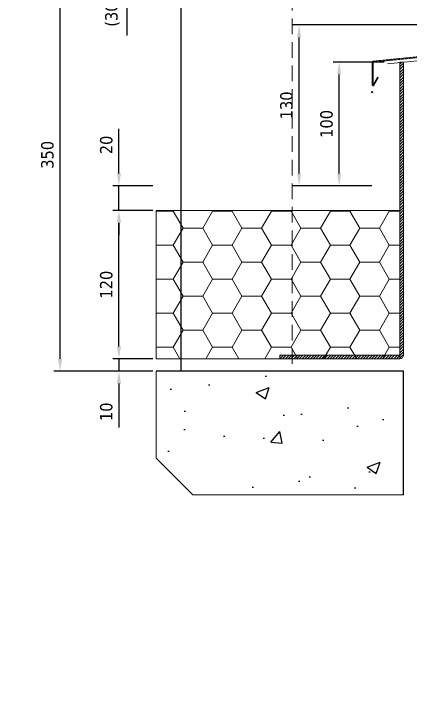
# Model space of a CAD drawing. Header units: millimetres. Extents: x -20000 to 230000, y -17405 to 25402.
# Drawn here: x 124613 to 124934, y -5254 to -4687 of the extents above; entities that cross this region are included whole.
import ezdxf

# ---------------------------------------------------------------- set-up
doc = ezdxf.new("R2010")
doc.units = ezdxf.units.MM
doc.header["$PDMODE"] = 35
doc.header["$PDSIZE"] = 0.5
doc.linetypes.add('CACHE', pattern=[9.524999999999999, 6.35, -3.175])
doc.layers.get('0').update_dxf_attribs({"lineweight": 13})
doc.layers.get('Defpoints').update_dxf_attribs({"true_color": 0xc2a584})
doc.layers.add('0 - Invisible', color=43, linetype='Continuous', lineweight=0, plot=False)
for name, color, linetype, lineweight in [('1 - Acier', 160, 'Continuous', 13), ('1 - Aluminium', 150, 'Continuous', 13), ('1 - BETON', 251, 'Continuous', 25), ('1 - Cotation', 32, 'Continuous', 13), ('1 - INTERROMPU', 253, 'CACHE', 13), ('1 - Isolant', 132, 'Continuous', 13)]:
    doc.layers.add(name, color=color, linetype=linetype, lineweight=lineweight)
doc.styles.add('Texte Poralu', font='tahomabd.ttf')
doc.dimstyles.new('30 - 1000', dxfattribs={"dimtxt": 10, "dimasz": 10, "dimexe": 5, "dimexo": 2.5, "dimgap": 5, "dimtad": 1, "dimdec": 1, "dimtxsty": 'Texte Poralu', "dimcen": 5, "dimazin": 0, "dimtfac": 1, "dimtdec": 1, "dimtmove": 0, "dimatfit": 3, "dimfxl": 1, "dimarcsym": 0})

# ---------------------------------------------------------------- blocks, each defined once
blk = doc.blocks.new('*D1072')
at = {"layer": 'Defpoints', "color": 0, "lineweight": -2, "transparency": 16777216}
blk.add_line((124840.0000000001, -3795.668358777185), (124875.9922766959, -3795.668358777185), dxfattribs=at)
at = {"layer": 'Defpoints', "color": 0, "transparency": 16777216}
for p in [(124837.5000000001, -3795.668358777185), (124837.5000000002, -3795.668358777185), (120000, -6005.668358777197)]:
    blk.add_point(p, dxfattribs=at)
at = {"layer": 'Defpoints', "color": 0, "transparency": 16777216, "insert": (124859.2461383481, -3785.463523317145), "char_height": 10, "attachment_point": 5, "style": 'Texte Poralu'}
blk.add_mtext('2210', dxfattribs=at)
blk = doc.blocks.new('*D1073')
at = {"layer": 'Defpoints', "color": 0, "lineweight": -2, "transparency": 16777216}
blk.add_line((125020.0000000001, -3615.668358777184), (125055.9922766959, -3615.668358777184), dxfattribs=at)
at = {"layer": 'Defpoints', "color": 0, "transparency": 16777216}
for p in [(125017.5000000001, -3615.668358777184), (125017.5000000002, -3615.668358777184), (120000, -6005.668358777197)]:
    blk.add_point(p, dxfattribs=at)
at = {"layer": 'Defpoints', "color": 0, "transparency": 16777216, "insert": (125039.2461383481, -3605.460165358783), "char_height": 10, "attachment_point": 5, "style": 'Texte Poralu'}
blk.add_mtext('2390', dxfattribs=at)
blk = doc.blocks.new('*D1074')
at = {"layer": 'Defpoints', "color": 0, "lineweight": -2, "transparency": 16777216}
blk.add_line((125420.0000000001, -3505.6683587772), (125455.9922766959, -3505.6683587772), dxfattribs=at)
at = {"layer": 'Defpoints', "color": 0, "transparency": 16777216}
for p in [(125417.5000000001, -3505.6683587772), (125417.5000000001, -3505.6683587772), (120000, -6005.668358777197)]:
    blk.add_point(p, dxfattribs=at)
at = {"layer": 'Defpoints', "color": 0, "transparency": 16777216, "insert": (125439.246138348, -3495.463523317159), "char_height": 10, "attachment_point": 5, "style": 'Texte Poralu'}
blk.add_mtext('2500', dxfattribs=at)
blk = doc.blocks.new('*D1075')
at = {"layer": 'Defpoints', "color": 0, "lineweight": -2, "transparency": 16777216}
blk.add_line((124750.0000000001, -3805.668358777185), (124785.9922766962, -3805.668358777185), dxfattribs=at)
at = {"layer": 'Defpoints', "color": 0, "transparency": 16777216}
for p in [(124747.5000000001, -3805.668358777185), (124747.5000000005, -3805.668358777185), (120000, -6005.668358777197)]:
    blk.add_point(p, dxfattribs=at)
at = {"layer": 'Defpoints', "color": 0, "transparency": 16777216, "insert": (124769.2461383483, -3795.463523317145), "char_height": 10, "attachment_point": 5, "style": 'Texte Poralu'}
blk.add_mtext('2200', dxfattribs=at)
blk = doc.blocks.new('*U1620')
at = {"layer": '1 - BETON'}
h = blk.add_hatch(dxfattribs=at)
h.set_pattern_fill('CONCRETE', color=256, scale=15, style=0, pattern_type=2)
h.set_pattern_definition([(49.99999999999999, (131.0153848707041, 102.7647629763065), (107.589027390113, -9.412820247389266), [11.25, -123.75]), (355, (131.0153848707041, 102.7647629763065), (-20.81270004195, 112.8288200550018), [9, -99]), (100.4514, (139.9811368707041, 101.9803619763065), (86.77640725710323, 103.415931309143), [9.5610285, -105.1713168]), (46.18420000000002, (131.0153848707041, 132.7647629763064), (160.0861572938467, -24.82785214935271), [16.87499999999987, -185.624999999999]), (96.6356, (144.3558966207041, 130.6957669263064), (140.1994058323055, 146.1176806350663), [14.3415432, -157.75695]), (351.1842, (131.0153848707041, 132.7647629763064), (140.1992917700441, 146.1177901387987), [13.5, -148.5]), (21, (146.0153848707041, 125.2647629763065), (89.53605781776925, -60.39283359980082), [11.25, -123.75]), (326.0000000000001, (146.0153848707041, 125.2647629763065), (36.49729978823726, 108.772506757028), [9, -99]), (71.4514, (153.4767198207041, 120.2320220763064), (126.0333942872235, 48.37957450649286), [9.5610285, -105.1713168]), (37.50000000000001, (131.0153848707041, 102.7647629763065), (1.8239782975936, 49.93407807469672), [0, -97.8, 0, -100.5, 0, -99.375]), (7.499999999999999, (131.0153848707041, 102.7647629763065), (39.46043061632229, 59.16175678235403), [0, -57.3, 0, -95.55, 0, -37.875]), (327.5, (97.5653848707041, 102.7647629763065), (80.07336542586135, -3.383230760156963), [0, -37.5, 0, -117, 0, -155.25]), (317.5, (82.5653848707041, 102.7647629763065), (87.47792540135794, 15.01574734984766), [0, -48.75, 0, -77.69999999999999, 0, -110.25])])
h.paths.add_polyline_path([(-200, 4.466427228067005e-13), (-200, -70.23523702369309), (-170.2352370236904, -99.99999999999999), (-2.841614285404423e-14, -100), (6.123233995736766e-17, -1.243449787580175e-14)])
at = {"layer": '0 - Invisible'}
blk.add_lwpolyline([(-200, 4.466427228067005e-13), (-200, -70.23523702369309), (-170.2352370236904, -99.99999999999999), (-2.841614285404423e-14, -100)], dxfattribs=at)
at = {"layer": '1 - BETON'}
blk.add_lwpolyline([(-2.841614285404423e-14, -100), (0, 0), (6.123233995736766e-17, -1.243449787580175e-14), (6.123233995736766e-17, -1.243449787580175e-14), (-200.0000000000022, -1.243449787580175e-14), (-200.0000000000004, 4.405364961712621e-13), (-200, 4.466427228067005e-13)], dxfattribs=at)
blk = doc.blocks.new('*U1524')
at = {"layer": '1 - Acier'}
h = blk.add_hatch(dxfattribs=at)
h.set_pattern_fill('ANSI31', color=256, scale=0.5, style=0)
h.set_pattern_definition([(45, (-46221.96198440698, -3069.638154843502), (-1.122532015133644, 1.122532015133644), [])])
edge = h.paths.add_edge_path()
edge.add_line((2.946821834964233e-14, -240), (3.000000000000012, -240))
edge.add_line((3.000000000000012, -240), (3, -3))
edge.add_line((3, -3), (100, -3))
edge.add_line((100, -3), (100, 0))
edge.add_line((100, 0), (3, 0))
edge.add_arc((3, -3), 3, 90, 180)
edge.add_line((0, -3), (2.946821834964233e-14, -240))
blk.add_lwpolyline([(2.946821834964233e-14, -240), (3.000000000000012, -240), (3, -3), (100, -3), (100, 0), (3, 0, 0.414213562373095), (0, -3)], format="xyb", close=True, dxfattribs=at)
blk = doc.blocks.new('*U1525')
at = {"layer": '1 - Isolant'}
h = blk.add_hatch(dxfattribs=at)
h.set_pattern_fill('HONEY', color=256, scale=5, style=0)
h.set_pattern_definition([(0, (-147.2451239499205, 19.99999999999997), (23.8125, 13.748153225), [15.875, -31.75]), (120, (-147.2451239499205, 19.99999999999997), (-23.81249994797095, 13.74815331511695), [15.87499999999998, -31.74999999999997]), (59.99999999999999, (-147.2451239499205, 19.99999999999997), (5.202904551637744e-08, 27.49630654011694), [-31.75, 15.875])])
h.paths.add_polyline_path([(-197.1225619749603, 120), (-197.1225619749603, 2.60480097161674e-14), (0, 0), (-0.1225619749602629, 120)])
at = {"layer": '0 - Invisible'}
blk.add_lwpolyline([(-197.1225619749603, 120), (-197.1225619749603, 2.60480097161674e-14)], dxfattribs=at)
at = {"layer": '1 - Isolant'}
blk.add_lwpolyline([(-197.1225619749603, 2.60480097161674e-14), (0, 0), (-0.1225619749602629, 120), (-197.1225619749603, 120)], dxfattribs=at)
blk = doc.blocks.new('*U1528')
at = {"layer": '1 - Aluminium'}
h = blk.add_hatch(dxfattribs=at)
h.set_pattern_fill('ANSI32', color=256, scale=0.5, angle=90, style=0)
h.set_pattern_definition([(135, (14.25742574222389, 5.425742574220397), (-3.367596045400933, -3.367596045400933), []), (135, (14.25742574222389, 7.670807574220397), (-3.367596045400933, -3.367596045400933), [])])
edge = h.paths.add_edge_path()
edge.add_line((-1.499999999999998, 53.99999999999818), (-1.5, 6.382419153728577))
edge.add_line((-1.5, 6.382419153728577), (-109.3918298363048, -4.406763829901756))
edge.add_arc((-109.2425742577733, -5.899319615216778), 1.500000000000035, 95.7105931374983, 179.9999999999986)
edge.add_line((-110.7425742577733, -5.89931961521674), (-110.7425742577761, -43.04183827204905))
edge.add_arc((-109.2425742577761, -43.04183827204904), 1.500000000000014, 180.0000000000003, 330.0000000000001)
edge.add_line((-107.9435361520995, -43.79183827204905), (-100.7425742577761, -31.31940640771361))
edge.add_line((-100.7425742577761, -31.31940640771361), (-102.0416123634527, -30.56940640771361))
edge.add_line((-102.0416123634527, -30.56940640771361), (-109.2425742577761, -43.04183827204905))
edge.add_line((-109.2425742577761, -43.04183827204905), (-109.2425742577733, -5.899319615216889))
edge.add_line((-109.2425742577733, -5.899319615216889), (-1.350744421468505, 4.889863368413593))
edge.add_arc((-1.5, 6.382419153728577), 1.5, 275.7105931374996, 360)
edge.add_line((2.220446049250313e-16, 6.382419153728577), (1.469576158976712e-15, 53.99999999999818))
edge.add_line((1.469576158976712e-15, 53.99999999999818), (-1.499999999999998, 53.99999999999818))
at = {"layer": '0 - Invisible'}
blk.add_lwpolyline([(0, 0), (-85.7425742577733, -8.574257425777333)], dxfattribs=at)
blk.add_point((-110.7425742577761, -54.54183827204906), dxfattribs=at)
at = {"layer": '1 - Aluminium'}
blk.add_lwpolyline([(-1.499999999999998, 53.99999999999818), (-1.5, 6.382419153728577), (-109.3918298363048, -4.406763829901756, 0.3853135861201776), (-110.7425742577733, -5.89931961521674), (-110.7425742577761, -43.04183827204905, 0.7673269879789602), (-107.9435361520995, -43.79183827204905), (-100.7425742577761, -31.31940640771361), (-102.0416123634527, -30.56940640771361), (-109.2425742577761, -43.04183827204905), (-109.2425742577733, -5.899319615216889), (-1.350744421468502, 4.889863368413593, 0.3853135861201796), (2.220446049250313e-16, 6.382419153728577), (1.469576158976712e-15, 53.99999999999818)], format="xyb", close=True, dxfattribs=at)
blk = doc.blocks.new('*D1529')
at = {"layer": '1 - Cotation', "color": 0, "lineweight": -2, "transparency": 16777216}
for p, q in [((124718, -4626.267790660675), (124698.9375, -4626.267790660675)), ((124703.9375, -4636.267790660675), (124703.9375, -4646.267790660675)), ((124718, -4656.267790660675), (124698.9375, -4656.267790660675)), ((124703.9375, -4656.267790660675), (124703.9375, -4704.790288981696))]:
    blk.add_line(p, q, dxfattribs=at)
at = {"layer": '1 - Cotation', "color": 0, "transparency": 16777216}
for points in [[(124702.2708333334, -4636.267790660675), (124705.6041666667, -4636.267790660675), (124703.9375, -4626.267790660675)], [(124702.2708333334, -4646.267790660675), (124705.6041666667, -4646.267790660675), (124703.9375, -4656.267790660675)]]:
    blk.add_solid(points, dxfattribs=at)
at = {"layer": 'Defpoints', "color": 0, "transparency": 16777216}
for p in [(124720.5, -4626.267790660675), (124703.9375, -4656.267790660675), (124720.5, -4656.267790660675)]:
    blk.add_point(p, dxfattribs=at)
at = {"layer": '1 - Cotation', "color": 0, "transparency": 16777216, "insert": (124692.329037945, -4685.529039821165), "char_height": 10, "attachment_point": 5, "rotation": 90, "style": 'Texte Poralu'}
blk.add_mtext('(30)', dxfattribs=at)
blk = doc.blocks.new('*D1534')
at = {"layer": '1 - Cotation', "color": 0, "lineweight": -2, "transparency": 16777216}
for p, q in [((124718, -4626.267790660675), (124644.9354832653, -4626.267790660675)), ((124649.9354832653, -4966.267790660657), (124649.9354832653, -4636.267790660675)), ((124724.9999999999, -4976.267790660657), (124644.9354832653, -4976.267790660657))]:
    blk.add_line(p, q, dxfattribs=at)
at = {"layer": '1 - Cotation', "color": 0, "transparency": 16777216}
for points in [[(124648.2688165986, -4636.267790660675), (124651.602149932, -4636.267790660675), (124649.9354832653, -4626.267790660675)], [(124648.2688165986, -4966.267790660657), (124651.602149932, -4966.267790660657), (124649.9354832653, -4976.267790660657)]]:
    blk.add_solid(points, dxfattribs=at)
at = {"layer": 'Defpoints', "color": 0, "transparency": 16777216}
for p in [(124649.9354832653, -4626.267790660675), (124720.5, -4626.267790660675), (124727.4999999999, -4976.267790660657)]:
    blk.add_point(p, dxfattribs=at)
at = {"layer": '1 - Cotation', "color": 0, "transparency": 16777216, "insert": (124639.7272898469, -4801.267790660646), "char_height": 10, "attachment_point": 5, "rotation": 90, "style": 'Texte Poralu'}
blk.add_mtext('350', dxfattribs=at)
blk = doc.blocks.new('*D1535')
at = {"layer": '1 - Cotation', "color": 0, "lineweight": -2, "transparency": 16777216}
for p, q in [((124697.5240820588, -4956.267790660656), (124697.5240820588, -4946.267790660656)), ((124724.9999999999, -4966.267790660656), (124692.5240820588, -4966.267790660656)), ((124697.5240820588, -4966.267790660656), (124697.5240820588, -4976.267790660657)), ((124724.9999999999, -4976.267790660657), (124692.5240820588, -4976.267790660657)), ((124697.5240820588, -4986.267790660657), (124697.5240820588, -5021.949456208004))]:
    blk.add_line(p, q, dxfattribs=at)
at = {"layer": '1 - Cotation', "color": 0, "transparency": 16777216}
for points in [[(124695.8574153921, -4956.267790660656), (124699.1907487255, -4956.267790660656), (124697.5240820588, -4966.267790660656)], [(124695.8574153921, -4986.267790660657), (124699.1907487255, -4986.267790660657), (124697.5240820588, -4976.267790660657)]]:
    blk.add_solid(points, dxfattribs=at)
at = {"layer": 'Defpoints', "color": 0, "transparency": 16777216}
for p in [(124727.4999999999, -4966.267790660656), (124697.5240820588, -4976.267790660657), (124727.4999999999, -4976.267790660657)]:
    blk.add_point(p, dxfattribs=at)
at = {"layer": '1 - Cotation', "color": 0, "transparency": 16777216, "insert": (124687.3192465988, -5009.10862343431), "char_height": 10, "attachment_point": 5, "rotation": 90, "style": 'Texte Poralu'}
blk.add_mtext('10', dxfattribs=at)
blk = doc.blocks.new('*D1536')
at = {"layer": '1 - Cotation', "color": 0, "lineweight": -2, "transparency": 16777216}
for p, q in [((124724.9999999999, -4846.267790660656), (124692.5240820588, -4846.267790660656)), ((124697.5240820588, -4956.267790660656), (124697.5240820588, -4856.267790660656)), ((124724.9999999999, -4966.267790660656), (124692.5240820588, -4966.267790660656))]:
    blk.add_line(p, q, dxfattribs=at)
at = {"layer": '1 - Cotation', "color": 0, "transparency": 16777216}
for points in [[(124695.8574153921, -4856.267790660656), (124699.1907487255, -4856.267790660656), (124697.5240820588, -4846.267790660656)], [(124695.8574153921, -4956.267790660656), (124699.1907487255, -4956.267790660656), (124697.5240820588, -4966.267790660656)]]:
    blk.add_solid(points, dxfattribs=at)
at = {"layer": 'Defpoints', "color": 0, "transparency": 16777216}
for p in [(124697.5240820588, -4846.267790660656), (124727.4999999999, -4846.267790660656), (124727.4999999999, -4966.267790660656)]:
    blk.add_point(p, dxfattribs=at)
at = {"layer": '1 - Cotation', "color": 0, "transparency": 16777216, "insert": (124687.3192465988, -4906.267790660636), "char_height": 10, "attachment_point": 5, "rotation": 90, "style": 'Texte Poralu'}
blk.add_mtext('120', dxfattribs=at)
blk = doc.blocks.new('*D1537')
at = {"layer": '1 - Cotation', "color": 0, "lineweight": -2, "transparency": 16777216}
for p, q in [((124697.5240820588, -4816.267790660656), (124697.5240820588, -4780.290624777513)), ((124724.9999999999, -4826.267790660656), (124692.5240820588, -4826.267790660656)), ((124697.5240820588, -4846.267790660656), (124697.5240820588, -4826.267790660656)), ((124724.9999999999, -4846.267790660656), (124692.5240820588, -4846.267790660656)), ((124697.5240820588, -4856.267790660656), (124697.5240820588, -4866.267790660656))]:
    blk.add_line(p, q, dxfattribs=at)
at = {"layer": '1 - Cotation', "color": 0, "transparency": 16777216}
for points in [[(124695.8574153921, -4816.267790660656), (124699.1907487255, -4816.267790660656), (124697.5240820588, -4826.267790660656)], [(124695.8574153921, -4856.267790660656), (124699.1907487255, -4856.267790660656), (124697.5240820588, -4846.267790660656)]]:
    blk.add_solid(points, dxfattribs=at)
at = {"layer": 'Defpoints', "color": 0, "transparency": 16777216}
for p in [(124697.5240820588, -4826.267790660656), (124727.4999999999, -4826.267790660656), (124727.4999999999, -4846.267790660656)]:
    blk.add_point(p, dxfattribs=at)
at = {"layer": '1 - Cotation', "color": 0, "transparency": 16777216, "insert": (124687.3192465988, -4793.279207719064), "char_height": 10, "attachment_point": 5, "rotation": 90, "style": 'Texte Poralu'}
blk.add_mtext('20', dxfattribs=at)
blk = doc.blocks.new('*D1538')
at = {"layer": '1 - Cotation', "color": 0, "lineweight": -2, "transparency": 16777216}
for p, q in [((124911.9999999999, -4726.267790660656), (124870.5474780041, -4726.267790660656)), ((124875.5474780041, -4816.267790660649), (124875.5474780041, -4736.267790660656)), ((124901.9999999999, -4826.267790660649), (124870.5474780041, -4826.267790660649))]:
    blk.add_line(p, q, dxfattribs=at)
at = {"layer": '1 - Cotation', "color": 0, "transparency": 16777216}
for points in [[(124873.8808113375, -4736.267790660656), (124877.2141446708, -4736.267790660656), (124875.5474780041, -4726.267790660656)], [(124873.8808113375, -4816.267790660649), (124877.2141446708, -4816.267790660649), (124875.5474780041, -4826.267790660649)]]:
    blk.add_solid(points, dxfattribs=at)
at = {"layer": 'Defpoints', "color": 0, "transparency": 16777216}
for p in [(124875.5474780041, -4726.267790660656), (124914.4999999999, -4726.267790660656), (124904.4999999999, -4826.267790660649)]:
    blk.add_point(p, dxfattribs=at)
at = {"layer": '1 - Cotation', "color": 0, "transparency": 16777216, "insert": (124865.3426425441, -4776.267790660632), "char_height": 10, "attachment_point": 5, "rotation": 90, "style": 'Texte Poralu'}
blk.add_mtext('100', dxfattribs=at)
blk = doc.blocks.new('*D1539')
at = {"layer": 'Defpoints', "color": 0, "lineweight": -2, "transparency": 16777216}
for p, q in [((124954.9999999999, -4696.267790660669), (124838.1513305787, -4696.267790660668)), ((124843.1513305787, -4816.267790660649), (124843.1513305787, -4706.267790660668)), ((124901.9999999999, -4826.267790660649), (124838.1513305787, -4826.267790660649))]:
    blk.add_line(p, q, dxfattribs=at)
at = {"layer": 'Defpoints', "color": 0, "transparency": 16777216}
for p in [(124843.1513305787, -4696.267790660668), (124957.4999999999, -4696.267790660669), (124904.4999999999, -4826.267790660649)]:
    blk.add_point(p, dxfattribs=at)
for points in [[(124841.4846639121, -4706.267790660668), (124844.8179972454, -4706.267790660668), (124843.1513305787, -4696.267790660668)], [(124841.4846639121, -4816.267790660649), (124844.8179972454, -4816.267790660649), (124843.1513305787, -4826.267790660649)]]:
    blk.add_solid(points, dxfattribs=at)
at = {"layer": 'Defpoints', "color": 0, "transparency": 16777216, "insert": (124832.9431371603, -4761.267790660639), "char_height": 10, "attachment_point": 5, "rotation": 90, "style": 'Texte Poralu'}
blk.add_mtext('130', dxfattribs=at)

msp = doc.modelspace()

# ---------------------------------------------------------------- linework, layer by layer
at = {"layer": '1 - BETON'}
msp.add_line((124747.5000000001, -3805.668358777185), (124747.5000000001, -4976.267790660657), dxfattribs=at)
at = {"layer": '1 - INTERROMPU', "ltscale": 2}
msp.add_line((124837.5000000001, -3795.668358777184), (124837.5, -4976.267790660657), dxfattribs=at)

# ---------------------------------------------------------------- block references
at = {"xscale": 0.5, "yscale": 0.5, "zscale": 0.5}
msp.add_blockref('*U1528', (124957.4999999999, -4723.267790660656), dxfattribs=at)
at = {"rotation": 180}
msp.add_blockref('*U1524', (124927.4999999999, -4966.267790660656), dxfattribs=at)
for name, p in [('*U1525', (124924.6225619748, -4966.267790660656)), ('*U1620', (124927.4999999999, -4976.267790660657))]:
    msp.add_blockref(name, p)

# ---------------------------------------------------------------- dimensions: what is measured, and where the dimension line sits
at = {"layer": '1 - Cotation'}
for base, p1, p2, picture, middle in [((124649.9354832653, -4626.267790660675), (124727.4999999999, -4976.267790660657), (124720.5, -4626.267790660675), '*D1534', (124639.7272898469, -4801.267790660646)), ((124875.5474780041, -4726.267790660656), (124904.4999999999, -4826.267790660649), (124914.4999999999, -4726.267790660656), '*D1538', (124865.3426425441, -4776.267790660632)), ((124697.5240820588, -4826.267790660656), (124727.4999999999, -4846.267790660656), (124727.4999999999, -4826.267790660656), '*D1537', (124687.3192465988, -4793.279207719064)), ((124697.5240820588, -4846.267790660656), (124727.4999999999, -4966.267790660656), (124727.4999999999, -4846.267790660656), '*D1536', (124687.3192465988, -4906.267790660636)), ((124697.5240820588, -4976.267790660657), (124727.4999999999, -4966.267790660656), (124727.4999999999, -4976.267790660657), '*D1535', (124687.3192465988, -5009.10862343431))]:
    dim = msp.add_linear_dim(base=base, p1=p1, p2=p2, angle=90, dimstyle='30 - 1000', dxfattribs=at)
    dim.commit()
    dim.dimension.update_dxf_attribs({"geometry": picture, "text_midpoint": middle})
dim = msp.add_linear_dim(base=(124703.9375, -4656.267790660675), p1=(124720.5, -4626.267790660675), p2=(124720.5, -4656.267790660675), angle=90, dimstyle='30 - 1000', override={"dimpost": '(<>)'}, dxfattribs=at)
dim.commit()
dim.dimension.update_dxf_attribs({"geometry": '*D1529', "text_midpoint": (124692.329037945, -4685.529039821165)})
at = {"layer": 'Defpoints'}
for feature_location, offset, picture, middle in [((125417.5000000001, -3505.6683587772), (0, 0), '*D1074', (125439.246138348, -3495.463523317159)), ((125017.5000000001, -3615.668358777184), (1.0186340659856796e-10, 0), '*D1073', (125039.2461383481, -3605.460165358783)), ((124837.5000000001, -3795.668358777185), (1.0186340659856796e-10, 0), '*D1072', (124859.2461383481, -3785.463523317145)), ((124747.5000000001, -3805.668358777185), (3.92901711165905e-10, 0), '*D1075', (124769.2461383483, -3795.463523317145))]:
    dim = msp.add_ordinate_dim(feature_location=feature_location, offset=offset, dtype=0, origin=(120000, -6005.668358777197), dimstyle='30 - 1000', dxfattribs=at)
    dim.commit()
    dim.dimension.update_dxf_attribs({"geometry": picture, "text_midpoint": middle})
dim = msp.add_linear_dim(base=(124843.1513305787, -4696.267790660668), p1=(124904.4999999999, -4826.267790660649), p2=(124957.4999999999, -4696.267790660669), angle=90, dimstyle='30 - 1000', dxfattribs=at)
dim.commit()
dim.dimension.update_dxf_attribs({"geometry": '*D1539', "text_midpoint": (124832.9431371603, -4761.267790660639)})

doc.saveas('drawing.dxf')
